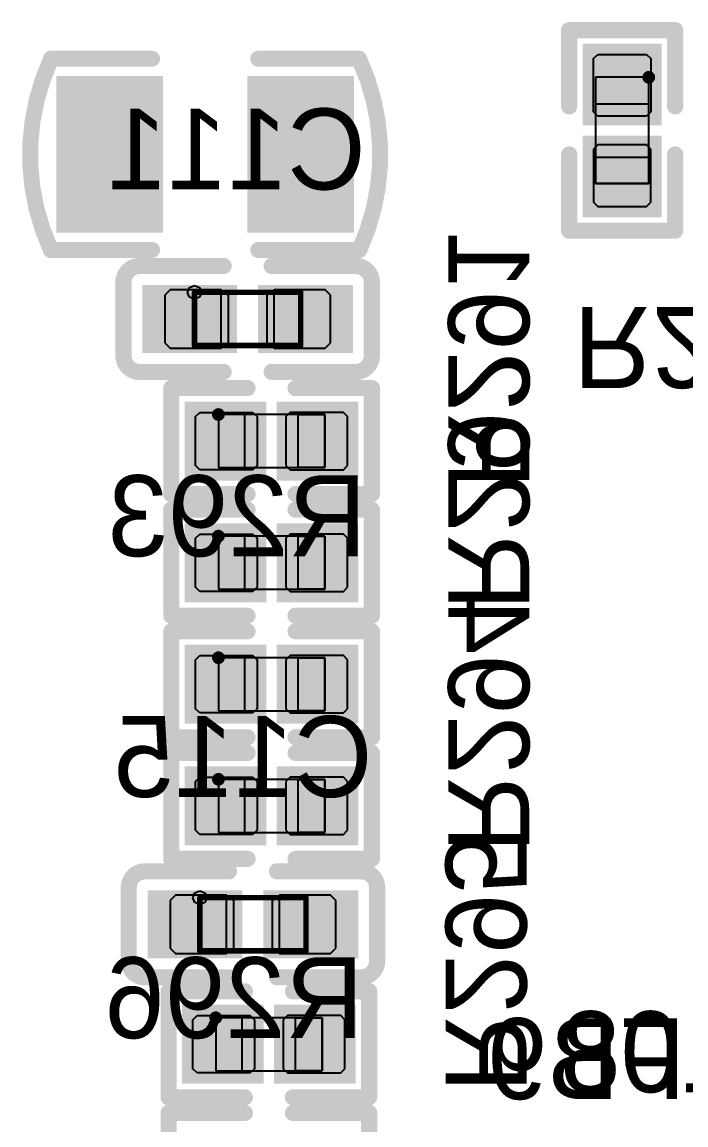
# Model space of a CAD drawing. Header units: millimetres. Extents: x 892 to 1144, y 1011 to 1123.
# Drawn here: x 1011.93 to 1018.17, y 1053.26 to 1063.65 of the extents above; entities that cross this region are included whole.
import ezdxf

# ---------------------------------------------------------------- set-up
doc = ezdxf.new("R2010")
doc.units = ezdxf.units.MM
for name, color, linetype in [('BottomLayer', 5, 'Continuous'), ('BottomOverlay', 54, 'Continuous'), ('BottomPaste', 16, 'Continuous'), ('BottomSolder', 6, 'Continuous'), ('Mechanical15', 56, 'Continuous'), ('Mechanical4', 56, 'Continuous'), ('Mechanical5', 56, 'Continuous'), ('Mechanical6', 56, 'Continuous')]:
    doc.layers.add(name, color=color, linetype=linetype)

msp = doc.modelspace()

# ---------------------------------------------------------------- linework, layer by layer
at = {"layer": 'BottomLayer'}
for points in [[(1017.305, 1063.341), (1017.305, 1062.775), (1017.845, 1063.341), (1017.845, 1062.775)], [(1012.35, 1061.765), (1013.15, 1061.765), (1012.35, 1063.035), (1013.15, 1063.035)], [(1014.15, 1061.765), (1014.95, 1061.765), (1014.15, 1063.035), (1014.95, 1063.035)], [(1017.305, 1062.475), (1017.305, 1061.909), (1017.845, 1062.475), (1017.845, 1061.909)], [(1013.11, 1060.58), (1013.9, 1060.58), (1013.11, 1061.12), (1013.9, 1061.12)], [(1014.2, 1060.58), (1014.99, 1060.58), (1014.2, 1061.12), (1014.99, 1061.12)], [(1013.559, 1059.43), (1014.125, 1059.43), (1013.559, 1059.97), (1014.125, 1059.97)], [(1014.425, 1059.43), (1014.991, 1059.43), (1014.425, 1059.97), (1014.991, 1059.97)], [(1013.559, 1058.285), (1014.125, 1058.285), (1013.559, 1058.825), (1014.125, 1058.825)], [(1014.425, 1058.285), (1014.991, 1058.285), (1014.425, 1058.825), (1014.991, 1058.825)], [(1013.559, 1057.14), (1014.125, 1057.14), (1013.559, 1057.68), (1014.125, 1057.68)], [(1014.425, 1057.14), (1014.991, 1057.14), (1014.425, 1057.68), (1014.991, 1057.68)], [(1013.559, 1055.995), (1014.125, 1055.995), (1013.559, 1056.535), (1014.125, 1056.535)], [(1014.425, 1055.995), (1014.991, 1055.995), (1014.425, 1056.535), (1014.991, 1056.535)], [(1013.16, 1054.88), (1013.95, 1054.88), (1013.16, 1055.42), (1013.95, 1055.42)], [(1014.25, 1054.88), (1015.04, 1054.88), (1014.25, 1055.42), (1015.04, 1055.42)], [(1013.534, 1053.75), (1014.1, 1053.75), (1013.534, 1054.29), (1014.1, 1054.29)], [(1014.4, 1053.75), (1014.966, 1053.75), (1014.4, 1054.29), (1014.966, 1054.29)]]:
    msp.add_solid(points, dxfattribs=at)
at = {"layer": 'BottomOverlay'}
for points, const_width in [([(1017.076, 1063.569), (1018.074, 1063.569)], 0.152), ([(1017.076, 1062.851), (1017.076, 1063.569)], 0.152), ([(1018.074, 1062.851), (1018.074, 1063.569)], 0.152), ([(1012.2, 1063.3), (1013.15, 1063.3)], 0.15), ([(1014.15, 1063.3), (1015.1, 1063.3)], 0.15), ([(1017.076, 1061.681), (1017.076, 1062.399)], 0.152), ([(1018.074, 1061.681), (1018.074, 1062.399)], 0.152), ([(1017.076, 1061.681), (1018.074, 1061.681)], 0.152), ([(1012.2, 1061.5), (1013.15, 1061.5)], 0.15), ([(1014.15, 1061.5), (1015.1, 1061.5)], 0.15), ([(1013.034, 1061.349), (1013.824, 1061.349)], 0.152), ([(1014.276, 1061.349), (1015.066, 1061.349)], 0.152), ([(1012.881, 1060.504), (1012.881, 1061.196)], 0.152), ([(1015.219, 1060.504), (1015.219, 1061.196)], 0.152), ([(1013.034, 1060.351), (1013.824, 1060.351)], 0.152), ([(1014.276, 1060.351), (1015.066, 1060.351)], 0.152), ([(1013.331, 1060.199), (1014.049, 1060.199)], 0.152), ([(1013.331, 1059.201), (1013.331, 1060.199)], 0.152), ([(1014.501, 1060.199), (1015.219, 1060.199)], 0.152), ([(1015.219, 1059.201), (1015.219, 1060.199)], 0.152), ([(1013.331, 1059.201), (1014.049, 1059.201)], 0.152), ([(1014.501, 1059.201), (1015.219, 1059.201)], 0.152), ([(1013.331, 1059.054), (1014.049, 1059.054)], 0.152), ([(1013.331, 1058.056), (1013.331, 1059.054)], 0.152), ([(1014.501, 1059.054), (1015.219, 1059.054)], 0.152), ([(1015.219, 1058.056), (1015.219, 1059.054)], 0.152), ([(1013.331, 1058.056), (1014.049, 1058.056)], 0.152), ([(1014.501, 1058.056), (1015.219, 1058.056)], 0.152), ([(1013.331, 1057.909), (1014.049, 1057.909)], 0.152), ([(1013.331, 1056.911), (1013.331, 1057.909)], 0.152), ([(1014.501, 1057.909), (1015.219, 1057.909)], 0.152), ([(1015.219, 1056.911), (1015.219, 1057.909)], 0.152), ([(1013.331, 1056.911), (1014.049, 1056.911)], 0.152), ([(1014.501, 1056.911), (1015.219, 1056.911)], 0.152), ([(1013.331, 1056.764), (1014.049, 1056.764)], 0.152), ([(1013.331, 1055.766), (1013.331, 1056.764)], 0.152), ([(1014.501, 1056.764), (1015.219, 1056.764)], 0.152), ([(1015.219, 1055.766), (1015.219, 1056.764)], 0.152), ([(1013.331, 1055.766), (1014.049, 1055.766)], 0.152), ([(1014.501, 1055.766), (1015.219, 1055.766)], 0.152), ([(1013.084, 1055.649), (1013.874, 1055.649)], 0.152), ([(1014.326, 1055.649), (1015.116, 1055.649)], 0.152), ([(1012.931, 1054.804), (1012.931, 1055.496)], 0.152), ([(1015.269, 1054.804), (1015.269, 1055.496)], 0.152), ([(1013.084, 1054.651), (1013.874, 1054.651)], 0.152), ([(1014.326, 1054.651), (1015.116, 1054.651)], 0.152), ([(1013.306, 1054.519), (1014.024, 1054.519)], 0.152), ([(1013.306, 1053.521), (1013.306, 1054.519)], 0.152), ([(1014.476, 1054.519), (1015.194, 1054.519)], 0.152), ([(1015.194, 1053.521), (1015.194, 1054.519)], 0.152), ([(1013.306, 1053.521), (1014.024, 1053.521)], 0.152), ([(1014.476, 1053.521), (1015.194, 1053.521)], 0.152), ([(1013.306, 1053.374), (1014.024, 1053.374)], 0.152), ([(1013.306, 1052.376), (1013.306, 1053.374)], 0.152), ([(1014.476, 1053.374), (1015.194, 1053.374)], 0.152), ([(1015.194, 1052.376), (1015.194, 1053.374)], 0.152)]:
    msp.add_lwpolyline(points, dxfattribs=dict(at, const_width=const_width))
for points, const_width in [([(1017.038, 1063.569, 1), (1017.114, 1063.569, 1)], 0.0762), ([(1017.038, 1063.569, 1), (1017.114, 1063.569, 1)], 0.0762), ([(1018.036, 1063.569, 1), (1018.112, 1063.569, 1)], 0.0762), ([(1018.036, 1063.569, 1), (1018.112, 1063.569, 1)], 0.0762), ([(1012.162, 1063.3, 1), (1012.238, 1063.3, 1)], 0.075), ([(1012.163, 1063.3, 1), (1012.238, 1063.3, 1)], 0.075), ([(1013.113, 1063.3, 1), (1013.188, 1063.3, 1)], 0.075), ([(1014.112, 1063.3, 1), (1014.187, 1063.3, 1)], 0.075), ([(1015.062, 1063.3, 1), (1015.137, 1063.3, 1)], 0.075), ([(1015.062, 1063.3, 1), (1015.137, 1063.3, 1)], 0.075), ([(1017.038, 1062.851, 1), (1017.114, 1062.851, 1)], 0.0762), ([(1018.036, 1062.851, 1), (1018.112, 1062.851, 1)], 0.0762), ([(1017.038, 1062.399, 1), (1017.114, 1062.399, 1)], 0.0762), ([(1018.036, 1062.399, 1), (1018.112, 1062.399, 1)], 0.0762), ([(1017.038, 1061.681, 1), (1017.114, 1061.681, 1)], 0.0762), ([(1017.038, 1061.681, 1), (1017.114, 1061.681, 1)], 0.0762), ([(1018.036, 1061.681, 1), (1018.112, 1061.681, 1)], 0.0762), ([(1018.036, 1061.681, 1), (1018.112, 1061.681, 1)], 0.0762), ([(1012.16, 1061.499, 1), (1012.235, 1061.499, 1)], 0.075), ([(1012.162, 1061.5, 1), (1012.238, 1061.5, 1)], 0.075), ([(1013.113, 1061.5, 1), (1013.188, 1061.5, 1)], 0.075), ([(1014.112, 1061.5, 1), (1014.187, 1061.5, 1)], 0.075), ([(1015.062, 1061.5, 1), (1015.137, 1061.5, 1)], 0.075), ([(1015.065, 1061.499, 1), (1015.14, 1061.499, 1)], 0.075), ([(1012.996, 1061.349, 1), (1013.072, 1061.349, 1)], 0.0762), ([(1012.996, 1061.349, 1), (1013.072, 1061.349, 1)], 0.0762), ([(1013.786, 1061.349, 1), (1013.862, 1061.349, 1)], 0.0762), ([(1014.238, 1061.349, 1), (1014.314, 1061.349, 1)], 0.0762), ([(1015.028, 1061.349, 1), (1015.104, 1061.349, 1)], 0.0762), ([(1015.028, 1061.349, 1), (1015.104, 1061.349, 1)], 0.0762), ([(1012.843, 1061.196, 1), (1012.919, 1061.196, 1)], 0.0762), ([(1012.843, 1061.196, 1), (1012.919, 1061.196, 1)], 0.0762), ([(1015.181, 1061.196, 1), (1015.257, 1061.196, 1)], 0.0762), ([(1015.181, 1061.196, 1), (1015.257, 1061.196, 1)], 0.0762), ([(1012.843, 1060.504, 1), (1012.919, 1060.504, 1)], 0.0762), ([(1012.843, 1060.504, 1), (1012.919, 1060.504, 1)], 0.0762), ([(1015.181, 1060.504, 1), (1015.257, 1060.504, 1)], 0.0762), ([(1015.181, 1060.504, 1), (1015.257, 1060.504, 1)], 0.0762), ([(1012.996, 1060.351, 1), (1013.072, 1060.351, 1)], 0.0762), ([(1012.996, 1060.351, 1), (1013.072, 1060.351, 1)], 0.0762), ([(1013.786, 1060.351, 1), (1013.862, 1060.351, 1)], 0.0762), ([(1014.238, 1060.351, 1), (1014.314, 1060.351, 1)], 0.0762), ([(1015.028, 1060.351, 1), (1015.104, 1060.351, 1)], 0.0762), ([(1015.028, 1060.351, 1), (1015.104, 1060.351, 1)], 0.0762), ([(1013.293, 1060.199, 1), (1013.369, 1060.199, 1)], 0.0762), ([(1013.293, 1060.199, 1), (1013.369, 1060.199, 1)], 0.0762), ([(1014.011, 1060.199, 1), (1014.087, 1060.199, 1)], 0.0762), ([(1014.463, 1060.199, 1), (1014.539, 1060.199, 1)], 0.0762), ([(1015.181, 1060.199, 1), (1015.257, 1060.199, 1)], 0.0762), ([(1015.181, 1060.199, 1), (1015.257, 1060.199, 1)], 0.0762), ([(1013.293, 1059.201, 1), (1013.369, 1059.201, 1)], 0.0762), ([(1013.293, 1059.201, 1), (1013.369, 1059.201, 1)], 0.0762), ([(1014.011, 1059.201, 1), (1014.087, 1059.201, 1)], 0.0762), ([(1014.463, 1059.201, 1), (1014.539, 1059.201, 1)], 0.0762), ([(1015.181, 1059.201, 1), (1015.257, 1059.201, 1)], 0.0762), ([(1015.181, 1059.201, 1), (1015.257, 1059.201, 1)], 0.0762), ([(1013.293, 1059.054, 1), (1013.369, 1059.054, 1)], 0.0762), ([(1013.293, 1059.054, 1), (1013.369, 1059.054, 1)], 0.0762), ([(1014.011, 1059.054, 1), (1014.087, 1059.054, 1)], 0.0762), ([(1014.463, 1059.054, 1), (1014.539, 1059.054, 1)], 0.0762), ([(1015.181, 1059.054, 1), (1015.257, 1059.054, 1)], 0.0762), ([(1015.181, 1059.054, 1), (1015.257, 1059.054, 1)], 0.0762), ([(1013.293, 1058.056, 1), (1013.369, 1058.056, 1)], 0.0762), ([(1013.293, 1058.056, 1), (1013.369, 1058.056, 1)], 0.0762), ([(1014.011, 1058.056, 1), (1014.087, 1058.056, 1)], 0.0762), ([(1014.463, 1058.056, 1), (1014.539, 1058.056, 1)], 0.0762), ([(1015.181, 1058.056, 1), (1015.257, 1058.056, 1)], 0.0762), ([(1015.181, 1058.056, 1), (1015.257, 1058.056, 1)], 0.0762), ([(1013.293, 1057.909, 1), (1013.369, 1057.909, 1)], 0.0762), ([(1013.293, 1057.909, 1), (1013.369, 1057.909, 1)], 0.0762), ([(1014.011, 1057.909, 1), (1014.087, 1057.909, 1)], 0.0762), ([(1014.463, 1057.909, 1), (1014.539, 1057.909, 1)], 0.0762), ([(1015.181, 1057.909, 1), (1015.257, 1057.909, 1)], 0.0762), ([(1015.181, 1057.909, 1), (1015.257, 1057.909, 1)], 0.0762), ([(1013.293, 1056.911, 1), (1013.369, 1056.911, 1)], 0.0762), ([(1013.293, 1056.911, 1), (1013.369, 1056.911, 1)], 0.0762), ([(1014.011, 1056.911, 1), (1014.087, 1056.911, 1)], 0.0762), ([(1014.463, 1056.911, 1), (1014.539, 1056.911, 1)], 0.0762), ([(1015.181, 1056.911, 1), (1015.257, 1056.911, 1)], 0.0762), ([(1015.181, 1056.911, 1), (1015.257, 1056.911, 1)], 0.0762), ([(1013.293, 1056.764, 1), (1013.369, 1056.764, 1)], 0.0762), ([(1013.293, 1056.764, 1), (1013.369, 1056.764, 1)], 0.0762), ([(1014.011, 1056.764, 1), (1014.087, 1056.764, 1)], 0.0762), ([(1014.463, 1056.764, 1), (1014.539, 1056.764, 1)], 0.0762), ([(1015.181, 1056.764, 1), (1015.257, 1056.764, 1)], 0.0762), ([(1015.181, 1056.764, 1), (1015.257, 1056.764, 1)], 0.0762), ([(1013.293, 1055.766, 1), (1013.369, 1055.766, 1)], 0.0762), ([(1013.293, 1055.766, 1), (1013.369, 1055.766, 1)], 0.0762), ([(1014.011, 1055.766, 1), (1014.087, 1055.766, 1)], 0.0762), ([(1014.463, 1055.766, 1), (1014.539, 1055.766, 1)], 0.0762), ([(1015.181, 1055.766, 1), (1015.257, 1055.766, 1)], 0.0762), ([(1015.181, 1055.766, 1), (1015.257, 1055.766, 1)], 0.0762), ([(1013.046, 1055.649, 1), (1013.122, 1055.649, 1)], 0.0762), ([(1013.046, 1055.649, 1), (1013.122, 1055.649, 1)], 0.0762), ([(1013.836, 1055.649, 1), (1013.912, 1055.649, 1)], 0.0762), ([(1014.288, 1055.649, 1), (1014.364, 1055.649, 1)], 0.0762), ([(1015.078, 1055.649, 1), (1015.154, 1055.649, 1)], 0.0762), ([(1015.078, 1055.649, 1), (1015.154, 1055.649, 1)], 0.0762), ([(1012.893, 1055.496, 1), (1012.969, 1055.496, 1)], 0.0762), ([(1012.893, 1055.496, 1), (1012.969, 1055.496, 1)], 0.0762), ([(1015.231, 1055.496, 1), (1015.307, 1055.496, 1)], 0.0762), ([(1015.231, 1055.496, 1), (1015.307, 1055.496, 1)], 0.0762), ([(1012.893, 1054.804, 1), (1012.969, 1054.804, 1)], 0.0762), ([(1012.893, 1054.804, 1), (1012.969, 1054.804, 1)], 0.0762), ([(1015.231, 1054.804, 1), (1015.307, 1054.804, 1)], 0.0762), ([(1015.231, 1054.804, 1), (1015.307, 1054.804, 1)], 0.0762), ([(1013.046, 1054.651, 1), (1013.122, 1054.651, 1)], 0.0762), ([(1013.046, 1054.651, 1), (1013.122, 1054.651, 1)], 0.0762), ([(1013.836, 1054.651, 1), (1013.912, 1054.651, 1)], 0.0762), ([(1014.288, 1054.651, 1), (1014.364, 1054.651, 1)], 0.0762), ([(1015.078, 1054.651, 1), (1015.154, 1054.651, 1)], 0.0762), ([(1015.078, 1054.651, 1), (1015.154, 1054.651, 1)], 0.0762), ([(1013.268, 1054.519, 1), (1013.344, 1054.519, 1)], 0.0762), ([(1013.268, 1054.519, 1), (1013.344, 1054.519, 1)], 0.0762), ([(1013.986, 1054.519, 1), (1014.062, 1054.519, 1)], 0.0762), ([(1014.438, 1054.519, 1), (1014.514, 1054.519, 1)], 0.0762), ([(1015.156, 1054.519, 1), (1015.232, 1054.519, 1)], 0.0762), ([(1015.156, 1054.519, 1), (1015.232, 1054.519, 1)], 0.0762), ([(1013.268, 1053.521, 1), (1013.344, 1053.521, 1)], 0.0762), ([(1013.268, 1053.521, 1), (1013.344, 1053.521, 1)], 0.0762), ([(1013.986, 1053.521, 1), (1014.062, 1053.521, 1)], 0.0762), ([(1014.438, 1053.521, 1), (1014.514, 1053.521, 1)], 0.0762), ([(1015.156, 1053.521, 1), (1015.232, 1053.521, 1)], 0.0762), ([(1015.156, 1053.521, 1), (1015.232, 1053.521, 1)], 0.0762), ([(1013.268, 1053.374, 1), (1013.344, 1053.374, 1)], 0.0762), ([(1013.268, 1053.374, 1), (1013.344, 1053.374, 1)], 0.0762), ([(1013.986, 1053.374, 1), (1014.062, 1053.374, 1)], 0.0762), ([(1014.438, 1053.374, 1), (1014.514, 1053.374, 1)], 0.0762), ([(1015.156, 1053.374, 1), (1015.232, 1053.374, 1)], 0.0762), ([(1015.156, 1053.374, 1), (1015.232, 1053.374, 1)], 0.0762)]:
    msp.add_lwpolyline(points, format="xyb", close=True, dxfattribs=dict(at, const_width=const_width))
for points, const_width in [([(1012.198, 1061.499, -0.21896), (1012.201, 1063.3)], 0.15), ([(1015.099, 1063.3, -0.21896), (1015.102, 1061.499)], 0.15), ([(1012.881, 1061.196, -0.414214), (1013.034, 1061.349)], 0.152), ([(1015.066, 1061.349, -0.414214), (1015.219, 1061.196)], 0.152), ([(1013.034, 1060.351, -0.414214), (1012.881, 1060.504)], 0.152), ([(1015.219, 1060.504, -0.414214), (1015.066, 1060.351)], 0.152), ([(1012.931, 1055.496, -0.414214), (1013.084, 1055.649)], 0.152), ([(1015.116, 1055.649, -0.414214), (1015.269, 1055.496)], 0.152), ([(1013.084, 1054.651, -0.414214), (1012.931, 1054.804)], 0.152), ([(1015.269, 1054.804, -0.414214), (1015.116, 1054.651)], 0.152)]:
    msp.add_lwpolyline(points, format="xyb", dxfattribs=dict(at, const_width=const_width))
at = {"layer": 'BottomPaste'}
for p, q in [((1017.305, 1063.301), (1017.345, 1063.341)), ((1017.305, 1062.8), (1017.305, 1063.301)), ((1017.345, 1063.341), (1017.805, 1063.341)), ((1017.805, 1063.341), (1017.845, 1063.301)), ((1017.845, 1063.301), (1017.845, 1062.8)), ((1017.345, 1062.76), (1017.305, 1062.8)), ((1017.805, 1062.76), (1017.345, 1062.76)), ((1017.845, 1062.8), (1017.805, 1062.76)), ((1017.345, 1062.49), (1017.305, 1062.45)), ((1017.305, 1062.45), (1017.305, 1061.949)), ((1017.805, 1062.49), (1017.345, 1062.49)), ((1017.845, 1062.45), (1017.805, 1062.49)), ((1017.845, 1061.949), (1017.845, 1062.45)), ((1017.305, 1061.949), (1017.345, 1061.909)), ((1017.805, 1061.909), (1017.845, 1061.949)), ((1017.345, 1061.909), (1017.805, 1061.909)), ((1013.32, 1061.125), (1013.27, 1061.075)), ((1013.8, 1061.125), (1013.32, 1061.125)), ((1013.87, 1061.075), (1013.8, 1061.125)), ((1014.3, 1061.125), (1014.23, 1061.075)), ((1014.78, 1061.125), (1014.3, 1061.125)), ((1014.83, 1061.075), (1014.78, 1061.125)), ((1013.27, 1061.075), (1013.27, 1060.625)), ((1013.87, 1060.625), (1013.87, 1061.075)), ((1014.23, 1061.075), (1014.23, 1060.625)), ((1014.83, 1060.625), (1014.83, 1061.075)), ((1013.27, 1060.625), (1013.32, 1060.575)), ((1013.32, 1060.575), (1013.8, 1060.575)), ((1013.8, 1060.575), (1013.87, 1060.625)), ((1014.23, 1060.625), (1014.3, 1060.575)), ((1014.3, 1060.575), (1014.78, 1060.575)), ((1014.78, 1060.575), (1014.83, 1060.625)), ((1013.559, 1059.93), (1013.599, 1059.97)), ((1013.599, 1059.97), (1014.1, 1059.97)), ((1014.1, 1059.97), (1014.14, 1059.93)), ((1014.45, 1059.97), (1014.41, 1059.93)), ((1014.951, 1059.97), (1014.45, 1059.97)), ((1014.991, 1059.93), (1014.951, 1059.97)), ((1013.559, 1059.47), (1013.559, 1059.93)), ((1014.14, 1059.93), (1014.14, 1059.47)), ((1014.41, 1059.93), (1014.41, 1059.47)), ((1014.991, 1059.47), (1014.991, 1059.93)), ((1013.599, 1059.43), (1013.559, 1059.47)), ((1014.14, 1059.47), (1014.1, 1059.43)), ((1014.41, 1059.47), (1014.45, 1059.43)), ((1014.951, 1059.43), (1014.991, 1059.47)), ((1014.1, 1059.43), (1013.599, 1059.43)), ((1014.45, 1059.43), (1014.951, 1059.43)), ((1013.559, 1058.785), (1013.599, 1058.825)), ((1013.599, 1058.825), (1014.1, 1058.825)), ((1014.1, 1058.825), (1014.14, 1058.785)), ((1014.45, 1058.825), (1014.41, 1058.785)), ((1014.951, 1058.825), (1014.45, 1058.825)), ((1014.991, 1058.785), (1014.951, 1058.825)), ((1013.559, 1058.325), (1013.559, 1058.785)), ((1014.14, 1058.785), (1014.14, 1058.325)), ((1014.41, 1058.785), (1014.41, 1058.325)), ((1014.991, 1058.325), (1014.991, 1058.785)), ((1013.599, 1058.285), (1013.559, 1058.325)), ((1014.14, 1058.325), (1014.1, 1058.285)), ((1014.41, 1058.325), (1014.45, 1058.285)), ((1014.951, 1058.285), (1014.991, 1058.325)), ((1014.1, 1058.285), (1013.599, 1058.285)), ((1014.45, 1058.285), (1014.951, 1058.285)), ((1013.559, 1057.64), (1013.599, 1057.68)), ((1013.599, 1057.68), (1014.1, 1057.68)), ((1014.1, 1057.68), (1014.14, 1057.64)), ((1014.45, 1057.68), (1014.41, 1057.64)), ((1014.951, 1057.68), (1014.45, 1057.68)), ((1014.991, 1057.64), (1014.951, 1057.68)), ((1013.559, 1057.18), (1013.559, 1057.64)), ((1014.14, 1057.64), (1014.14, 1057.18)), ((1014.41, 1057.64), (1014.41, 1057.18)), ((1014.991, 1057.18), (1014.991, 1057.64)), ((1013.599, 1057.14), (1013.559, 1057.18)), ((1014.14, 1057.18), (1014.1, 1057.14)), ((1014.41, 1057.18), (1014.45, 1057.14)), ((1014.951, 1057.14), (1014.991, 1057.18)), ((1014.1, 1057.14), (1013.599, 1057.14)), ((1014.45, 1057.14), (1014.951, 1057.14)), ((1013.559, 1056.495), (1013.599, 1056.535)), ((1013.599, 1056.535), (1014.1, 1056.535)), ((1014.1, 1056.535), (1014.14, 1056.495)), ((1014.45, 1056.535), (1014.41, 1056.495)), ((1014.951, 1056.535), (1014.45, 1056.535)), ((1014.991, 1056.495), (1014.951, 1056.535)), ((1013.559, 1056.035), (1013.559, 1056.495)), ((1014.14, 1056.495), (1014.14, 1056.035)), ((1014.41, 1056.495), (1014.41, 1056.035)), ((1014.991, 1056.035), (1014.991, 1056.495)), ((1013.599, 1055.995), (1013.559, 1056.035)), ((1014.14, 1056.035), (1014.1, 1055.995)), ((1014.41, 1056.035), (1014.45, 1055.995)), ((1014.951, 1055.995), (1014.991, 1056.035)), ((1014.1, 1055.995), (1013.599, 1055.995)), ((1014.45, 1055.995), (1014.951, 1055.995)), ((1013.37, 1055.425), (1013.32, 1055.375)), ((1013.85, 1055.425), (1013.37, 1055.425)), ((1013.92, 1055.375), (1013.85, 1055.425)), ((1014.35, 1055.425), (1014.28, 1055.375)), ((1014.83, 1055.425), (1014.35, 1055.425)), ((1014.88, 1055.375), (1014.83, 1055.425)), ((1013.32, 1055.375), (1013.32, 1054.925)), ((1013.92, 1054.925), (1013.92, 1055.375)), ((1014.28, 1055.375), (1014.28, 1054.925)), ((1014.88, 1054.925), (1014.88, 1055.375)), ((1013.32, 1054.925), (1013.37, 1054.875)), ((1013.37, 1054.875), (1013.85, 1054.875)), ((1013.85, 1054.875), (1013.92, 1054.925)), ((1014.28, 1054.925), (1014.35, 1054.875)), ((1014.35, 1054.875), (1014.83, 1054.875)), ((1014.83, 1054.875), (1014.88, 1054.925)), ((1013.534, 1054.25), (1013.574, 1054.29)), ((1013.534, 1053.79), (1013.534, 1054.25)), ((1013.574, 1054.29), (1014.075, 1054.29)), ((1014.075, 1054.29), (1014.115, 1054.25)), ((1014.115, 1054.25), (1014.115, 1053.79)), ((1014.425, 1054.29), (1014.385, 1054.25)), ((1014.385, 1054.25), (1014.385, 1053.79)), ((1014.926, 1054.29), (1014.425, 1054.29)), ((1014.966, 1054.25), (1014.926, 1054.29)), ((1014.966, 1053.79), (1014.966, 1054.25)), ((1013.574, 1053.75), (1013.534, 1053.79)), ((1014.075, 1053.75), (1013.574, 1053.75)), ((1014.115, 1053.79), (1014.075, 1053.75)), ((1014.385, 1053.79), (1014.425, 1053.75)), ((1014.425, 1053.75), (1014.926, 1053.75)), ((1014.926, 1053.75), (1014.966, 1053.79))]:
    msp.add_line(p, q, dxfattribs=at)
for points in [[(1017.305, 1063.341), (1017.305, 1062.775), (1017.845, 1063.341), (1017.845, 1062.775)], [(1012.35, 1061.765), (1013.15, 1061.765), (1012.35, 1063.035), (1013.15, 1063.035)], [(1014.15, 1061.765), (1014.95, 1061.765), (1014.15, 1063.035), (1014.95, 1063.035)], [(1017.305, 1062.475), (1017.305, 1061.909), (1017.845, 1062.475), (1017.845, 1061.909)], [(1013.11, 1060.58), (1013.9, 1060.58), (1013.11, 1061.12), (1013.9, 1061.12)], [(1014.2, 1060.58), (1014.99, 1060.58), (1014.2, 1061.12), (1014.99, 1061.12)], [(1013.559, 1059.43), (1014.125, 1059.43), (1013.559, 1059.97), (1014.125, 1059.97)], [(1014.425, 1059.43), (1014.991, 1059.43), (1014.425, 1059.97), (1014.991, 1059.97)], [(1013.559, 1058.285), (1014.125, 1058.285), (1013.559, 1058.825), (1014.125, 1058.825)], [(1014.425, 1058.285), (1014.991, 1058.285), (1014.425, 1058.825), (1014.991, 1058.825)], [(1013.559, 1057.14), (1014.125, 1057.14), (1013.559, 1057.68), (1014.125, 1057.68)], [(1014.425, 1057.14), (1014.991, 1057.14), (1014.425, 1057.68), (1014.991, 1057.68)], [(1013.559, 1055.995), (1014.125, 1055.995), (1013.559, 1056.535), (1014.125, 1056.535)], [(1014.425, 1055.995), (1014.991, 1055.995), (1014.425, 1056.535), (1014.991, 1056.535)], [(1013.16, 1054.88), (1013.95, 1054.88), (1013.16, 1055.42), (1013.95, 1055.42)], [(1014.25, 1054.88), (1015.04, 1054.88), (1014.25, 1055.42), (1015.04, 1055.42)], [(1013.534, 1053.75), (1014.1, 1053.75), (1013.534, 1054.29), (1014.1, 1054.29)], [(1014.4, 1053.75), (1014.966, 1053.75), (1014.4, 1054.29), (1014.966, 1054.29)]]:
    msp.add_solid(points, dxfattribs=at)
at = {"layer": 'BottomSolder'}
for points in [[(1017.203, 1063.442), (1017.203, 1062.673), (1017.947, 1063.442), (1017.947, 1062.673)], [(1012.248, 1061.663), (1013.252, 1061.663), (1012.248, 1063.137), (1013.252, 1063.137)], [(1014.048, 1061.663), (1015.052, 1061.663), (1014.048, 1063.137), (1015.052, 1063.137)], [(1017.203, 1062.577), (1017.203, 1061.808), (1017.947, 1062.577), (1017.947, 1061.808)], [(1013.059, 1060.529), (1013.951, 1060.529), (1013.059, 1061.171), (1013.951, 1061.171)], [(1014.149, 1060.529), (1015.041, 1060.529), (1014.149, 1061.171), (1015.041, 1061.171)], [(1013.458, 1059.328), (1014.227, 1059.328), (1013.458, 1060.072), (1014.227, 1060.072)], [(1014.323, 1059.328), (1015.092, 1059.328), (1014.323, 1060.072), (1015.092, 1060.072)], [(1013.458, 1058.183), (1014.227, 1058.183), (1013.458, 1058.927), (1014.227, 1058.927)], [(1014.323, 1058.183), (1015.092, 1058.183), (1014.323, 1058.927), (1015.092, 1058.927)], [(1013.458, 1057.038), (1014.227, 1057.038), (1013.458, 1057.782), (1014.227, 1057.782)], [(1014.323, 1057.038), (1015.092, 1057.038), (1014.323, 1057.782), (1015.092, 1057.782)], [(1013.458, 1055.893), (1014.227, 1055.893), (1013.458, 1056.637), (1014.227, 1056.637)], [(1014.323, 1055.893), (1015.092, 1055.893), (1014.323, 1056.637), (1015.092, 1056.637)], [(1013.109, 1054.829), (1014.001, 1054.829), (1013.109, 1055.471), (1014.001, 1055.471)], [(1014.199, 1054.829), (1015.091, 1054.829), (1014.199, 1055.471), (1015.091, 1055.471)], [(1013.433, 1053.648), (1014.202, 1053.648), (1013.433, 1054.392), (1014.202, 1054.392)], [(1014.298, 1053.648), (1015.067, 1053.648), (1014.298, 1054.392), (1015.067, 1054.392)]]:
    msp.add_solid(points, dxfattribs=at)
at = {"layer": 'Mechanical15'}
for p, q in [((1013.485, 1061.1), (1013.504, 1061.146)), ((1013.504, 1061.054), (1013.485, 1061.1)), ((1013.504, 1061.146), (1013.55, 1061.165)), ((1013.55, 1061.165), (1013.596, 1061.146)), ((1013.8, 1061.1), (1013.55, 1061.1)), ((1013.55, 1061.1), (1013.55, 1060.6)), ((1013.596, 1061.146), (1013.615, 1061.1)), ((1013.615, 1061.1), (1013.596, 1061.054)), ((1013.8, 1060.6), (1013.8, 1061.1)), ((1014.3, 1061.1), (1014.55, 1061.1)), ((1014.3, 1060.6), (1014.3, 1061.1)), ((1014.55, 1061.1), (1014.55, 1060.6)), ((1013.55, 1061.035), (1013.504, 1061.054)), ((1013.596, 1061.054), (1013.55, 1061.035)), ((1013.55, 1060.6), (1013.8, 1060.6)), ((1014.55, 1060.6), (1014.3, 1060.6)), ((1013.535, 1055.4), (1013.554, 1055.446)), ((1013.554, 1055.354), (1013.535, 1055.4)), ((1013.554, 1055.446), (1013.6, 1055.465)), ((1013.6, 1055.465), (1013.646, 1055.446)), ((1013.85, 1055.4), (1013.6, 1055.4)), ((1013.6, 1055.4), (1013.6, 1054.9)), ((1013.646, 1055.446), (1013.665, 1055.4)), ((1013.665, 1055.4), (1013.646, 1055.354)), ((1013.85, 1054.9), (1013.85, 1055.4)), ((1014.35, 1055.4), (1014.6, 1055.4)), ((1014.35, 1054.9), (1014.35, 1055.4)), ((1014.6, 1055.4), (1014.6, 1054.9)), ((1013.6, 1055.335), (1013.554, 1055.354)), ((1013.646, 1055.354), (1013.6, 1055.335)), ((1013.6, 1054.9), (1013.85, 1054.9)), ((1014.6, 1054.9), (1014.35, 1054.9))]:
    msp.add_line(p, q, dxfattribs=at)
at = {"layer": 'Mechanical15', "const_width": 0.0508}
for points in [[(1013.55, 1061.1), (1014.55, 1061.1)], [(1013.55, 1060.6), (1013.55, 1061.1)], [(1014.55, 1060.6), (1014.55, 1061.1)], [(1013.55, 1060.6), (1014.55, 1060.6)], [(1013.6, 1055.4), (1014.6, 1055.4)], [(1013.6, 1054.9), (1013.6, 1055.4)], [(1014.6, 1054.9), (1014.6, 1055.4)], [(1013.6, 1054.9), (1014.6, 1054.9)]]:
    msp.add_lwpolyline(points, dxfattribs=at)
at = {"layer": 'Mechanical15', "const_width": 0.0254}
for points in [[(1013.537, 1061.1, 1), (1013.563, 1061.1, 1)], [(1013.537, 1061.1, 1), (1013.563, 1061.1, 1)], [(1014.537, 1061.1, 1), (1014.563, 1061.1, 1)], [(1014.537, 1061.1, 1), (1014.563, 1061.1, 1)], [(1013.537, 1060.6, 1), (1013.563, 1060.6, 1)], [(1013.537, 1060.6, 1), (1013.563, 1060.6, 1)], [(1014.537, 1060.6, 1), (1014.563, 1060.6, 1)], [(1014.537, 1060.6, 1), (1014.563, 1060.6, 1)], [(1013.587, 1055.4, 1), (1013.613, 1055.4, 1)], [(1013.587, 1055.4, 1), (1013.613, 1055.4, 1)], [(1014.587, 1055.4, 1), (1014.613, 1055.4, 1)], [(1014.587, 1055.4, 1), (1014.613, 1055.4, 1)], [(1013.587, 1054.9, 1), (1013.613, 1054.9, 1)], [(1013.587, 1054.9, 1), (1013.613, 1054.9, 1)], [(1014.587, 1054.9, 1), (1014.613, 1054.9, 1)], [(1014.587, 1054.9, 1), (1014.613, 1054.9, 1)]]:
    msp.add_lwpolyline(points, format="xyb", close=True, dxfattribs=at)
at = {"layer": 'Mechanical4'}
for p, q in [((1017.825, 1063.125), (1017.325, 1063.125)), ((1017.325, 1063.125), (1017.325, 1062.125)), ((1017.825, 1062.125), (1017.825, 1063.125)), ((1017.325, 1062.125), (1017.825, 1062.125)), ((1014.775, 1059.95), (1013.775, 1059.95)), ((1013.775, 1059.95), (1013.775, 1059.45)), ((1014.775, 1059.45), (1014.775, 1059.95)), ((1013.775, 1059.45), (1014.775, 1059.45)), ((1014.775, 1058.805), (1013.775, 1058.805)), ((1013.775, 1058.805), (1013.775, 1058.305)), ((1014.775, 1058.305), (1014.775, 1058.805)), ((1013.775, 1058.305), (1014.775, 1058.305)), ((1014.775, 1057.66), (1013.775, 1057.66)), ((1013.775, 1057.66), (1013.775, 1057.16)), ((1014.775, 1057.16), (1014.775, 1057.66)), ((1013.775, 1057.16), (1014.775, 1057.16)), ((1014.775, 1056.515), (1013.775, 1056.515)), ((1013.775, 1056.515), (1013.775, 1056.015)), ((1014.775, 1056.015), (1014.775, 1056.515)), ((1013.775, 1056.015), (1014.775, 1056.015)), ((1014.75, 1054.27), (1013.75, 1054.27)), ((1013.75, 1054.27), (1013.75, 1053.77)), ((1014.75, 1053.77), (1014.75, 1054.27)), ((1013.75, 1053.77), (1014.75, 1053.77))]:
    msp.add_line(p, q, dxfattribs=at)
at = {"layer": 'Mechanical5'}
for p, q in [((1017.825, 1063.125), (1017.325, 1063.125)), ((1017.325, 1063.125), (1017.325, 1062.875)), ((1017.825, 1062.875), (1017.825, 1063.125)), ((1017.325, 1062.875), (1017.825, 1062.875)), ((1017.325, 1062.124), (1017.325, 1062.374)), ((1017.325, 1062.374), (1017.825, 1062.374)), ((1017.825, 1062.374), (1017.825, 1062.124)), ((1017.825, 1062.124), (1017.325, 1062.124)), ((1014.025, 1059.95), (1013.775, 1059.95)), ((1013.775, 1059.95), (1013.775, 1059.45)), ((1014.025, 1059.45), (1014.025, 1059.95)), ((1014.526, 1059.95), (1014.776, 1059.95)), ((1014.526, 1059.45), (1014.526, 1059.95)), ((1014.776, 1059.95), (1014.776, 1059.45)), ((1013.775, 1059.45), (1014.025, 1059.45)), ((1014.776, 1059.45), (1014.526, 1059.45)), ((1014.025, 1058.805), (1013.775, 1058.805)), ((1013.775, 1058.805), (1013.775, 1058.305)), ((1014.025, 1058.305), (1014.025, 1058.805)), ((1014.526, 1058.805), (1014.776, 1058.805)), ((1014.526, 1058.305), (1014.526, 1058.805)), ((1014.776, 1058.805), (1014.776, 1058.305)), ((1013.775, 1058.305), (1014.025, 1058.305)), ((1014.776, 1058.305), (1014.526, 1058.305)), ((1014.025, 1057.66), (1013.775, 1057.66)), ((1013.775, 1057.66), (1013.775, 1057.16)), ((1014.025, 1057.16), (1014.025, 1057.66)), ((1014.526, 1057.66), (1014.776, 1057.66)), ((1014.526, 1057.16), (1014.526, 1057.66)), ((1014.776, 1057.66), (1014.776, 1057.16)), ((1013.775, 1057.16), (1014.025, 1057.16)), ((1014.776, 1057.16), (1014.526, 1057.16)), ((1014.025, 1056.515), (1013.775, 1056.515)), ((1013.775, 1056.515), (1013.775, 1056.015)), ((1014.025, 1056.015), (1014.025, 1056.515)), ((1014.526, 1056.515), (1014.776, 1056.515)), ((1014.526, 1056.015), (1014.526, 1056.515)), ((1014.776, 1056.515), (1014.776, 1056.015)), ((1013.775, 1056.015), (1014.025, 1056.015)), ((1014.776, 1056.015), (1014.526, 1056.015)), ((1014, 1054.27), (1013.75, 1054.27)), ((1013.75, 1054.27), (1013.75, 1053.77)), ((1014, 1053.77), (1014, 1054.27)), ((1014.501, 1054.27), (1014.751, 1054.27)), ((1014.501, 1053.77), (1014.501, 1054.27)), ((1014.751, 1054.27), (1014.751, 1053.77)), ((1013.75, 1053.77), (1014, 1053.77)), ((1014.751, 1053.77), (1014.501, 1053.77))]:
    msp.add_line(p, q, dxfattribs=at)
at = {"layer": 'Mechanical6'}
for points, const_width in [([(1017.855, 1063.125, 1), (1017.795, 1063.125, 1)], 0.06), ([(1017.78, 1063.125, 1), (1017.81, 1063.125, 1)], 0.03), ([(1017.84, 1063.125, 1), (1017.87, 1063.125, 1)], 0.03), ([(1013.805, 1059.95, 1), (1013.745, 1059.95, 1)], 0.06), ([(1013.73, 1059.95, 1), (1013.76, 1059.95, 1)], 0.03), ([(1013.79, 1059.95, 1), (1013.82, 1059.95, 1)], 0.03), ([(1013.805, 1058.805, 1), (1013.745, 1058.805, 1)], 0.06), ([(1013.73, 1058.805, 1), (1013.76, 1058.805, 1)], 0.03), ([(1013.79, 1058.805, 1), (1013.82, 1058.805, 1)], 0.03), ([(1013.805, 1057.66, 1), (1013.745, 1057.66, 1)], 0.06), ([(1013.73, 1057.66, 1), (1013.76, 1057.66, 1)], 0.03), ([(1013.79, 1057.66, 1), (1013.82, 1057.66, 1)], 0.03), ([(1013.805, 1056.515, 1), (1013.745, 1056.515, 1)], 0.06), ([(1013.73, 1056.515, 1), (1013.76, 1056.515, 1)], 0.03), ([(1013.79, 1056.515, 1), (1013.82, 1056.515, 1)], 0.03), ([(1013.78, 1054.27, 1), (1013.72, 1054.27, 1)], 0.06), ([(1013.705, 1054.27, 1), (1013.735, 1054.27, 1)], 0.03), ([(1013.765, 1054.27, 1), (1013.795, 1054.27, 1)], 0.03)]:
    msp.add_lwpolyline(points, format="xyb", close=True, dxfattribs=dict(at, const_width=const_width))

# ---------------------------------------------------------------- texts
at = {"layer": 'BottomOverlay', "text_generation_flag": 2}
for s, p in [('C111', (1015.162, 1062.069)), ('R293', (1015.169, 1058.616)), ('C115', (1015.225, 1056.349)), ('R296', (1015.141, 1054.078)), ('FB9', (1018.173, 1053.504)), ('C108', (1019.429, 1053.569))]:
    msp.add_text(s, height=0.762, dxfattribs=at).set_placement(p)
for s, rotation, p in [('R291', 270, (1015.938, 1059.249)), ('R290', 180, (1017.117, 1060.962)), ('R292', 270, (1015.938, 1058.105)), ('R294', 270, (1015.938, 1055.822)), ('R295', 270, (1015.913, 1053.567))]:
    msp.add_text(s, height=0.762, rotation=rotation, dxfattribs=at).set_placement(p)

doc.saveas('drawing.dxf')
